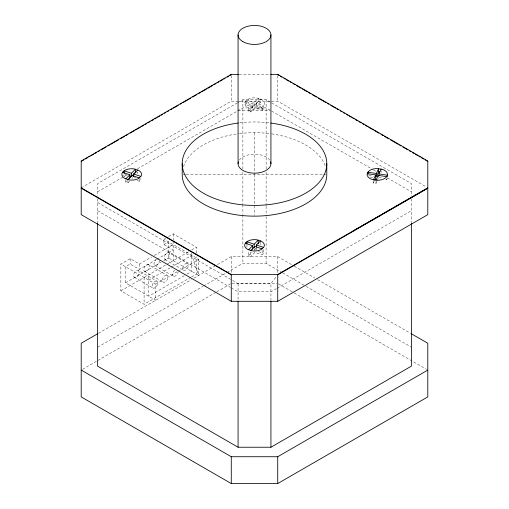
<?xml version="1.0" encoding="UTF-8"?>
<svg xmlns="http://www.w3.org/2000/svg" width="509" height="509" viewBox="0 0 509 509"><rect width="100%" height="100%" fill="white"/><g stroke="black" fill="none" stroke-linecap="round" stroke-linejoin="round"><path stroke-width="0.38" stroke-dasharray="2.54 1.91" d="M387.298 178.398L386.617 179.868L384.327 179.512M376.934 181.338L375.966 183.418L373.421 183.024L374.064 181.637M377.252 180.644L378.219 178.57L379.746 178.805M245.472 104.587L245.472 101.367L252.757 103.798L252.757 107.017L245.472 104.587L246.75 103.314L246.75 100.095L254.036 102.525L258.241 98.32L258.241 101.533L254.036 105.745L246.75 103.314M263.528 108.907L256.243 106.476L256.243 103.257L263.528 105.687L263.528 108.907L263.038 109.594L262.25 110.179L254.964 107.755L250.759 111.961L248.551 111.223L248.551 108.003L252.757 103.798M263.573 249.62L263.573 253.31L262.11 254.748L254.92 252.349L250.759 256.421L248.551 255.683L248.551 251.261M270.928 300.533L270.928 283.615L276.756 276.107M256.205 248.048L254.169 250.104L254.169 248.627M262.25 110.179L262.25 106.96L254.964 104.536L250.759 108.741L250.759 111.961M256.243 103.257L260.449 99.051L260.449 102.271L256.243 106.476M248.551 111.223L252.757 107.017M129.534 181.319L127.975 182.852L125.768 182.114L127.307 180.58M248.551 255.683L252.159 252.114M137.175 180.453L139.332 181.172L140.859 179.632L140.859 178.341M81.205 187.834L231.271 101.189L277.729 101.189L426.421 187.038M237.379 102.882L97.626 183.564L97.626 196.207M238.066 102.481L242.882 99.7L266.118 99.7L270.934 102.481M97.626 191.759L126.544 175.064M137.557 168.708L242.882 107.895L266.118 107.895L270.928 110.676M190.913 277.24L144.092 304.274L120.862 290.862L120.862 264.037L130.151 258.674L139.441 264.037L151.593 257.02M156.995 259.266L173.194 249.913L163.904 244.549L163.904 239.185L165.896 238.034M168.549 236.5L173.194 233.822L196.423 247.234L196.423 253.546M156.32 259.66L139.441 269.401L130.151 264.037L125.507 266.716L125.507 282.813L155.703 300.246L155.703 284.156L120.862 264.037M163.904 244.549L168.549 241.87L168.549 257.961L198.745 275.394L198.745 259.304L163.904 239.185M154.291 255.461L173.194 244.549M125.507 282.813L161.035 262.3M163.764 260.723L168.549 257.961M120.862 290.862L166.309 264.623M166.997 264.222L189.043 251.491M191.778 249.913L196.423 247.234M148.736 280.128L170.598 267.505M171.285 267.11L191.778 255.283L198.745 275.394M155.703 284.156L177.565 271.532M178.252 271.138L198.745 259.304M184.264 275.713L148.736 296.225L148.736 274.765M186.994 274.135L191.778 271.373L191.778 252.979M191.607 276.839L196.423 274.058L196.423 256.701M98.415 333.325L191.346 279.67M193.967 278.156L214.747 266.162M217.502 264.572L231.271 256.619L277.729 256.619L291.498 264.572M97.626 347.189L202.957 286.382M203.645 285.982L226.365 272.869M227.052 272.468L242.882 263.325L266.118 263.325L281.948 272.468M82.579 369.292L216.128 292.191M216.815 291.791L230.583 283.844M276.432 288.635L270.928 291.81L238.072 291.81L231.188 287.839M277.125 288.234L411.374 210.726M239.147 74.365L269.853 74.365M238.072 110.676L270.145 110.676M183.017 174.422L185.403 174.422M186.199 174.422L322.801 174.422M323.597 174.422L325.983 174.422M232.059 283.443L276.941 283.443M232.568 280.434L238.072 283.615L270.928 283.615M368.72 175.522L373.301 176.235M378.9 177.1L382.717 177.692M370.329 177.348L372.62 177.705M258.241 101.533L260.449 102.271M124.877 174.301L127.784 175.274M134.421 177.482L135.852 177.959M122.605 175.592L126.238 176.808M258.572 251.605L263.573 253.31M136.641 172.71L137.805 173.225L137.805 171.94M271.621 102.882L411.374 183.564L411.374 196.207M271.615 111.07L372.817 169.503M373.504 169.898L376.259 171.488M387.273 177.845L411.374 191.759M294.253 266.162L314.906 278.086M317.654 279.67L410.585 333.325M282.635 272.869L305.355 285.982M306.043 286.382L411.374 347.189M278.417 283.844L293.566 292.586M294.253 292.987L426.421 369.292M97.626 202.531L231.875 280.039M97.626 210.726L230.501 287.439M168.975 252.757A3.945 2.278 -60 0 1 167.728 258.865A3.945 2.278 -60 0 1 164.312 256.892A3.945 2.278 -60 0 1 168.975 252.757L187.56 263.484A3.945 2.278 -60 0 1 186.313 269.592A3.945 2.278 -60 0 1 182.896 267.619A3.945 2.278 -60 0 1 187.56 263.484M165.031 259.584L183.615 270.317M154.812 265.488L173.397 276.215A3.945 2.278 -60 0 0 178.061 272.08M148.533 264.559A3.945 2.278 -60 0 1 147.286 270.667A3.945 2.278 -60 0 1 143.869 268.695A3.945 2.278 -60 0 1 148.533 264.559L167.117 275.286A3.945 2.278 -60 0 1 165.87 281.394A3.945 2.278 -60 0 1 162.454 279.422A3.945 2.278 -60 0 1 167.117 275.286M144.588 271.386L163.173 282.12M138.314 270.464A3.945 2.278 -60 0 1 137.061 276.565A3.945 2.278 -60 0 1 133.651 274.599A3.945 2.278 -60 0 1 138.314 270.464L156.899 281.191A3.945 2.278 -60 0 1 155.646 287.299A3.945 2.278 -60 0 1 152.229 285.326A3.945 2.278 -60 0 1 156.899 281.191M134.37 277.29L152.954 288.018M411.374 198.873L411.374 222.688M386.617 178.583L386.617 179.868M381.152 170.967L381.152 172.252M375.966 181.484L375.966 183.418M373.421 180.447L373.421 183.024M277.729 75.529L277.729 101.189M277.729 256.619L277.729 273.976M266.118 99.7L266.118 168.956M266.118 172.131L266.118 205.439M266.118 206.228L266.118 215.746M266.118 216.541L266.118 263.325M262.11 250.326L262.11 254.748M260.589 242.373L260.589 245.325M256.428 247.921L256.428 250.135M254.964 104.536L254.964 107.755M254.92 248.666L254.92 252.349M254.5 132.69L254.5 173.633M254.5 174.422L254.5 215.358M254.036 102.525L254.036 105.745M250.759 251.993L250.759 256.421M246.929 244.689L246.929 247.641M242.882 99.7L242.882 168.956M242.882 172.131L242.882 203.848M242.882 204.643L242.882 214.162M242.882 214.951L242.882 263.325M238.072 283.615L238.072 300.533M231.271 75.529L231.271 101.189M231.271 256.619L231.271 273.976M173.194 233.822L173.194 240.133M173.194 240.922L173.194 260.646M144.092 277.45L144.092 304.274M139.441 264.037L139.441 269.401M139.332 179.238L139.332 181.172M132.136 177.488L132.136 178.774M130.151 258.674L130.151 264.037M127.975 180.918L127.975 182.852M125.768 180.18L125.768 182.114M97.626 198.873L97.626 222.688M183.488 166.653A72.278 41.725 0 0 1 238.836 133.682M239.605 133.587A72.278 41.725 0 0 1 270.928 133.784M271.691 133.886A72.278 41.725 0 0 1 325.512 166.653M173.397 276.215A3.945 2.278 -60 0 1 174.644 270.107M159.572 260.462A3.945 2.278 -60 0 1 157.026 265.138A3.945 2.278 -60 0 1 154.036 264.216A3.945 2.278 -60 0 1 156.059 259.38M239.605 122.86A72.278 41.725 0 0 1 269.395 122.86M239.325 160.061A16.428 9.486 0 0 1 254.5 154.208A16.428 9.486 0 0 1 269.675 160.061M245.962 100.687L244.982 102.055A9.856 5.688 0 0 0 247.533 107.552L251.949 109.028A9.856 5.688 0 0 0 261.467 107.552L264.018 105A9.856 5.688 0 0 0 261.467 99.503L257.051 98.033A9.856 5.688 0 0 0 247.533 99.503L245.962 100.687"/><path stroke-width="0.76" d="M373.421 179.804L375.674 174.956L367.275 173.658M376.355 173.486L378.607 168.638L378.607 171.857L376.355 176.706L376.355 173.486L367.956 172.188L367.956 174.116M374.707 180.256L375.674 178.175L375.674 174.956M375.966 180.199L378.219 175.351L386.617 176.648M378.9 175.815L378.9 173.881L381.152 169.033M254.169 247.889L254.169 244.205L258.241 240.095L258.241 243.786M131.411 176.483L131.411 173.264L135.451 169.204L135.451 172.424L131.411 176.483L129.235 175.758M125.768 178.894L129.878 174.803L122.605 172.379M127.823 180.065L129.878 178.016L129.878 174.803M248.551 249.785L252.668 245.701L245.383 243.27M127.975 179.632L132.136 175.554L139.332 177.953M133.702 176.604L133.702 174.027L137.805 170.006M250.759 250.523L254.92 246.451L262.11 248.85M256.428 247.189L256.428 244.975L260.589 240.897M238.358 74.365L231.271 74.365L81.205 161.009L81.205 214.652L231.271 301.296L277.729 301.296L427.795 214.652L427.795 161.009L277.729 74.365L270.642 74.365M81.205 161.398L83.953 159.807M85.334 159.012L87.395 157.815M88.776 157.02L90.15 156.231M91.531 155.436L93.592 154.24M94.973 153.444L96.347 152.649M98.415 151.459L99.789 150.664M101.164 149.869L105.987 147.088M108.048 145.892L109.429 145.097M110.803 144.308L118.374 139.93M120.442 138.741L124.571 136.355M125.946 135.559L128.013 134.37M130.075 133.18L134.211 130.794M135.585 129.999L140.401 127.218M141.782 126.423L143.843 125.227M145.224 124.431L146.598 123.636M147.973 122.841L150.04 121.651M151.415 120.856L153.483 119.666M154.857 118.871L156.238 118.075M157.612 117.28L159.68 116.09M161.054 115.295L162.435 114.5M164.496 113.303L165.877 112.508M167.251 111.713L168.625 110.924M170.693 109.728L172.067 108.932M173.448 108.137L178.265 105.357M180.332 104.167L181.707 103.372M183.081 102.576L190.652 98.205M192.72 97.009L196.849 94.623M198.23 93.834L200.292 92.638M201.672 91.843L206.489 89.062M207.863 88.267L212.686 85.487M214.06 84.691L216.128 83.495M217.502 82.7L218.876 81.911M220.257 81.116L222.318 79.919M223.699 79.124L225.073 78.329M227.141 77.139L228.516 76.344M229.896 75.548L231.271 74.365M97.722 333.726L81.205 343.263L81.205 396.912L231.271 483.55L277.729 483.55L427.795 396.912L427.795 343.263L411.278 333.726M81.205 187.827L231.271 274.472L277.729 274.472L427.795 187.827M277.729 274.86L427.795 188.165L352.762 231.15M97.626 223.413L97.626 366.156L238.072 447.239L270.928 447.239L411.374 366.156L411.374 223.413M81.205 370.088L231.271 456.726L277.729 456.726L427.795 370.088M378.607 171.857L379.924 171.959M378.9 173.881L387.298 175.179L387.298 176.47M131.411 173.264L124.151 170.839L124.151 173.416M133.702 174.027L140.859 176.413M254.169 244.205L246.929 241.737L246.929 243.951M256.428 244.975L263.573 247.406M279.104 75.548L277.729 74.365M280.484 76.344L281.859 77.139M283.927 78.329L285.301 79.124M286.682 79.919L288.743 81.116M290.124 81.911L291.498 82.7M292.872 83.495L294.94 84.691M296.314 85.487L301.137 88.267M302.511 89.062L307.328 91.843M308.708 92.638L310.77 93.834M312.151 94.623L316.28 97.009M318.348 98.205L325.919 102.576M327.293 103.372L328.668 104.167M330.735 105.357L335.552 108.137M336.933 108.932L338.307 109.728M340.375 110.924L341.749 111.713M343.123 112.508L344.504 113.303M346.565 114.5L347.946 115.295M349.32 116.09L351.388 117.28M352.762 118.075L354.143 118.871M355.517 119.666L357.585 120.856M358.96 121.651L361.027 122.841M362.402 123.636L363.776 124.431M365.157 125.227L367.218 126.423M368.599 127.218L373.415 129.999M374.789 130.794L378.925 133.18M380.986 134.37L383.054 135.559M384.429 136.355L388.558 138.741M390.626 139.93L398.197 144.308M399.571 145.097L400.952 145.892M403.013 147.088L407.836 149.869M409.211 150.664L410.585 151.459M412.653 152.649L414.027 153.444M415.408 154.24L417.469 155.436M418.85 156.231L420.224 157.02M421.605 157.815L423.666 159.012M425.047 159.807L427.795 161.398M81.205 188.215L231.271 274.86M378.219 175.351L378.219 176.636M326.778 163.688L326.778 174.422A72.278 41.725 0 0 1 254.5 216.147A72.278 41.725 0 0 1 182.222 174.422L182.222 163.688M277.729 274.472L277.729 301.296M277.729 456.726L277.729 483.55M270.928 34.936L270.928 163.688M270.928 301.328L270.928 447.239M252.668 245.701L252.668 249.391M238.072 34.936L238.072 163.688M238.072 301.328L238.072 447.239M231.271 274.472L231.271 301.296M231.271 456.726L231.271 483.55M270.928 123.051A72.278 41.725 0 0 1 314.148 187.255A72.278 41.725 0 0 1 194.852 187.255A72.278 41.725 0 0 1 238.072 123.051M270.61 161.837A16.428 9.486 0 0 1 254.5 173.175A16.428 9.486 0 0 1 238.39 161.837M367.447 172.895L367.104 174.422A10.186 5.879 0 0 0 372.194 179.512L377.284 180.301A10.186 5.879 0 0 0 386.108 177.361L387.126 175.942L387.47 174.422A10.186 5.879 0 0 0 382.38 169.325L377.284 168.536A10.186 5.879 0 0 0 368.465 171.476L367.447 172.895M123.178 171.571L122.192 172.945A9.856 5.688 0 0 0 124.743 178.443L129.165 179.912A9.856 5.688 0 0 0 138.683 178.443L141.235 175.891A9.856 5.688 0 0 0 138.683 170.394L134.261 168.924A9.856 5.688 0 0 0 124.743 170.394L123.178 171.571M245.962 242.462L244.982 243.836A9.856 5.688 0 0 0 247.533 249.334L251.949 250.803A9.856 5.688 0 0 0 261.467 249.334L264.018 246.782A9.856 5.688 0 0 0 261.467 241.285L257.051 239.815A9.856 5.688 0 0 0 247.533 241.285L245.962 242.462M242.882 41.643A16.428 9.486 0 0 0 270.368 37.386A16.428 9.486 0 0 0 250.25 25.774A16.428 9.486 0 0 0 242.882 41.643"/></g></svg>
